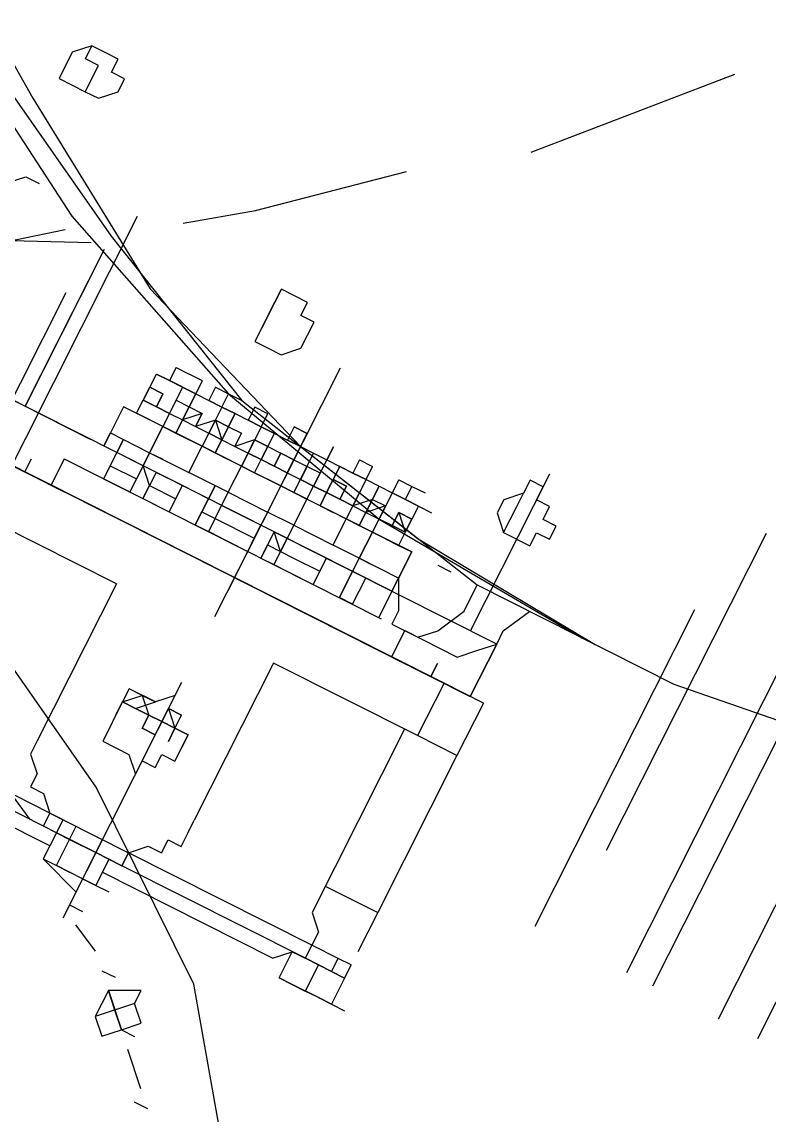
# Model space of a CAD drawing. Header units: metres. Extents: x 0 to 547597, y 0 to 1844684.
# Drawn here: x 543436.9393 to 543437.1499, y 1844542.6277 to 1844542.9358 of the extents above; entities that cross this region are included whole.
import ezdxf

# ---------------------------------------------------------------- set-up
doc = ezdxf.new("R2010")
doc.units = ezdxf.units.M
doc.linetypes.add('DASHED', pattern=[0.75, 0.5, -0.25])
doc.layers.add('5_Thep', color=4, linetype='Continuous')
doc.layers.add('TB220kVtuonglai', color=8, linetype='DASHED')

# ---------------------------------------------------------------- blocks, each defined once
blk = doc.blocks.new('MBA220-MB')
at = {"color": 1}
for points in [[(66.13, 702.6), (132.25, 706.73), (198.38, 727.4), (256.24, 752.2), (314.1, 781.13), (367.83, 818.32), (413.29, 867.92), (446.36, 917.51), (479.42, 971.24), (500.09, 1029.1), (512.49, 1091.1), (512.49, 1153.09), (504.22, 1215.09), (491.82, 1272.95), (462.89, 1334.94), (429.83, 1388.67), (388.5, 1434.13), (338.9, 1475.46), (285.17, 1512.66), (223.18, 1537.46)], [(591.01, 1219.22), (462.89, 1219.22)], [(591.01, 1206.82), (462.89, 1206.82)], [(591.01, 1186.16), (462.89, 1186.16)], [(591.01, 1177.89), (462.89, 1177.89)], [(1041.5, 1107.63), (987.77, 1136.56), (934.05, 1153.09), (872.05, 1161.36), (810.06, 1153.09), (752.2, 1136.56), (698.47, 1107.63), (648.87, 1070.43), (611.68, 1020.84), (582.75, 967.11), (566.21, 909.25), (557.95, 847.25)], [(462.89, 1157.23), (591.01, 1157.23)], [(591.01, 1148.96), (462.89, 1148.96)], [(66.13, 694.34), (132.25, 698.47), (194.25, 715), (256.24, 739.8), (309.97, 768.73), (363.7, 805.92), (405.03, 847.25), (442.23, 900.98), (471.16, 954.71), (495.95, 1008.44), (508.35, 1070.43), (512.49, 1128.29), (512.49, 1136.56)], [(66.13, 694.34), (132.25, 698.47), (194.25, 715), (256.24, 739.8), (309.97, 768.73), (363.7, 805.92), (405.03, 847.25), (442.23, 900.98), (471.16, 954.71), (495.95, 1008.44), (508.35, 1070.43), (512.49, 1128.29)], [(66.13, 686.07), (132.25, 694.34), (194.25, 706.73), (256.24, 731.53), (309.97, 760.46), (363.7, 797.66), (405.03, 843.12), (442.23, 892.72), (471.16, 942.31), (495.95, 1004.31), (508.35, 1058.03), (512.49, 1124.16), (512.49, 1128.29)], [(636.47, 1107.63), (636.47, 1111.76)], [(636.47, 1107.63), (636.47, 1111.76)], [(533.15, 1095.23), (529.02, 1099.36), (524.88, 1103.5), (520.75, 1103.5), (520.75, 1103.5), (512.49, 1107.63)], [(541.42, 1107.63), (557.95, 1107.63), (557.95, 1095.23)], [(541.42, 1107.63), (541.42, 1107.63), (541.42, 1107.63), (541.42, 1107.63)], [(541.42, 1107.63), (541.42, 1095.23)], [(557.95, 1107.63), (607.54, 1107.63)], [(607.54, 1091.1), (607.54, 1107.63), (619.94, 1107.63)], [(628.21, 1107.63), (624.08, 1107.63)], [(624.08, 1107.63), (628.21, 1107.63), (628.21, 1107.63), (628.21, 1107.63)], [(624.08, 1107.63), (624.08, 1103.5)], [(628.21, 1107.63), (628.21, 1107.63)], [(628.21, 1103.5), (628.21, 1107.63)], [(628.21, 1107.63), (628.21, 1107.63), (628.21, 1107.63), (628.21, 1107.63)], [(628.21, 1107.63), (628.21, 1099.36)], [(628.21, 1103.5), (628.21, 1107.63), (636.47, 1107.63), (636.47, 1103.5)], [(628.21, 1107.63), (628.21, 1107.63), (628.21, 1107.63)], [(636.47, 1103.5), (636.47, 1107.63), (636.47, 1103.5)], [(636.47, 1103.5), (636.47, 1107.63)], [(495.95, 1091.1), (495.95, 1099.36), (491.82, 1099.36), (491.82, 1103.5), (487.69, 1103.5), (487.69, 1099.36), (483.55, 1099.36), (483.55, 1095.23), (479.42, 1095.23), (479.42, 1091.1), (483.55, 1091.1), (483.55, 1091.1), (487.69, 1086.97), (491.82, 1086.97), (495.95, 1091.1), (495.95, 1091.1)], [(541.42, 1041.5), (541.42, 1103.5), (524.88, 1103.5), (524.88, 1041.5)], [(524.88, 1103.5), (524.88, 1103.5), (541.42, 1103.5), (541.42, 1103.5)], [(524.88, 1103.5), (524.88, 1103.5)], [(541.42, 983.64), (541.42, 1103.5)], [(628.21, 1103.5), (624.08, 1103.5), (624.08, 1095.23)], [(628.21, 1103.5), (624.08, 1103.5)], [(628.21, 1099.36), (628.21, 1103.5)], [(628.21, 1103.5), (628.21, 1095.23), (628.21, 1095.23), (628.21, 1095.23), (628.21, 1095.23)], [(628.21, 1103.5), (628.21, 1103.5)], [(628.21, 1103.5), (628.21, 1103.5)], [(636.47, 1103.5), (636.47, 1099.36)], [(636.47, 1103.5), (636.47, 1095.23)], [(628.21, 1099.36), (628.21, 1091.1)], [(628.21, 1095.23), (628.21, 1099.36), (636.47, 1099.36), (636.47, 1091.1), (628.21, 1091.1), (628.21, 1095.23)], [(636.47, 1095.23), (636.47, 1099.36)], [(524.88, 1095.23), (475.29, 1095.23)], [(533.15, 1078.7), (533.15, 1095.23)], [(541.42, 1095.23), (541.42, 1095.23), (541.42, 1091.1), (537.28, 1091.1), (541.42, 1091.1)], [(541.42, 1095.23), (557.95, 1095.23), (557.95, 1049.77), (607.54, 1049.77)], [(541.42, 1095.23), (541.42, 1041.5)], [(557.95, 1091.1), (615.81, 1091.1), (619.94, 1095.23), (624.08, 1095.23), (624.08, 1037.37)], [(628.21, 1095.23), (624.08, 1095.23), (624.08, 1037.37)], [(628.21, 1091.1), (628.21, 1095.23)], [(628.21, 1091.1), (628.21, 1095.23)], [(628.21, 1095.23), (628.21, 1037.37)], [(636.47, 1091.1), (636.47, 1095.23)], [(396.76, 1049.77), (351.3, 1091.1)], [(495.95, 1091.1), (491.82, 1091.1), (491.82, 1091.1), (487.69, 1091.1), (487.69, 1091.1), (483.55, 1091.1)], [(495.95, 1091.1), (491.82, 1091.1), (491.82, 1091.1), (487.69, 1091.1), (487.69, 1091.1), (483.55, 1091.1)], [(512.49, 1070.43), (516.62, 1070.43), (520.75, 1070.43), (529.02, 1074.57), (533.15, 1074.57), (533.15, 1082.83), (529.02, 1086.97), (520.75, 1091.1), (520.75, 1091.1), (512.49, 1091.1)], [(537.28, 1091.1), (541.42, 1091.1), (541.42, 962.98), (537.28, 962.98)], [(632.34, 1086.97), (628.21, 1091.1)], [(632.34, 1086.97), (632.34, 1033.24)], [(512.49, 1078.7), (512.49, 1082.83)], [(541.42, 1078.7), (533.15, 1078.7)], [(533.15, 971.24), (533.15, 1078.7)], [(686.07, 1070.43), (686.07, 1074.57)], [(500.09, 1066.3), (500.09, 1070.43)], [(512.49, 1066.3), (512.49, 1070.43)], [(512.49, 1066.3), (512.49, 1070.43)], [(520.75, 1070.43), (512.49, 1070.43), (512.49, 1058.03)], [(524.88, 1070.43), (520.75, 1070.43)], [(520.75, 1070.43), (520.75, 1058.03)], [(524.88, 1070.43), (520.75, 1070.43), (524.88, 1070.43), (520.75, 1070.43)], [(520.75, 1070.43), (524.88, 1070.43), (524.88, 1058.03)], [(524.88, 1070.43), (533.15, 1070.43)], [(524.88, 1070.43), (533.15, 1070.43)], [(524.88, 1070.43), (524.88, 983.64)], [(529.02, 1070.43), (529.02, 1070.43)], [(533.15, 1070.43), (533.15, 1070.43)], [(681.94, 1070.43), (673.67, 1062.17)], [(495.95, 1062.17), (495.95, 1066.3)], [(500.09, 1062.17), (500.09, 1066.3)], [(500.09, 1062.17), (500.09, 1066.3)], [(500.09, 1062.17), (500.09, 1066.3), (500.09, 1062.17), (500.09, 1066.3), (500.09, 1062.17), (500.09, 1066.3), (504.22, 1066.3), (504.22, 1062.17), (504.22, 1066.3), (504.22, 1062.17), (508.35, 1066.3)], [(500.09, 1062.17), (500.09, 1066.3), (500.09, 1062.17), (500.09, 1066.3), (500.09, 1062.17), (500.09, 1066.3), (500.09, 1062.17), (500.09, 1066.3), (500.09, 1062.17)], [(504.22, 1062.17), (508.35, 1062.17), (504.22, 1062.17), (508.35, 1062.17), (508.35, 1066.3), (508.35, 1062.17), (508.35, 1066.3), (508.35, 1062.17), (508.35, 1066.3), (512.49, 1066.3), (512.49, 1062.17), (512.49, 1066.3), (512.49, 1062.17), (512.49, 1066.3)], [(508.35, 1062.17), (508.35, 1066.3), (508.35, 1062.17), (508.35, 1066.3), (508.35, 1062.17), (508.35, 1066.3), (508.35, 1062.17), (508.35, 1066.3), (508.35, 1062.17), (504.22, 1062.17), (508.35, 1062.17), (504.22, 1062.17), (508.35, 1062.17), (504.22, 1062.17)], [(504.22, 1066.3), (508.35, 1066.3), (504.22, 1066.3), (508.35, 1066.3)], [(504.22, 1062.17), (504.22, 1066.3), (504.22, 1062.17), (504.22, 1066.3), (504.22, 1062.17), (504.22, 1066.3), (504.22, 1062.17), (508.35, 1062.17), (504.22, 1062.17), (508.35, 1062.17), (504.22, 1062.17), (508.35, 1062.17)], [(504.22, 1066.3), (508.35, 1066.3), (504.22, 1066.3), (508.35, 1066.3)], [(508.35, 1062.17), (508.35, 1066.3)], [(508.35, 1062.17), (508.35, 1066.3)], [(512.49, 1062.17), (512.49, 1066.3)], [(512.49, 1062.17), (512.49, 1066.3)], [(512.49, 1062.17), (512.49, 1066.3), (512.49, 1062.17), (512.49, 1066.3), (512.49, 1062.17), (512.49, 1066.3), (512.49, 1062.17)], [(512.49, 1066.3), (512.49, 1053.9)], [(512.49, 1066.3), (512.49, 1053.9)], [(512.49, 1066.3), (512.49, 1066.3), (512.49, 1066.3), (512.49, 1066.3), (512.49, 1066.3), (512.49, 1053.9), (512.49, 1053.9)], [(512.49, 1066.3), (512.49, 1053.9)], [(500.09, 1062.17), (495.95, 1062.17)], [(495.95, 1058.03), (495.95, 1062.17)], [(500.09, 1062.17), (500.09, 1062.17)], [(500.09, 1058.03), (500.09, 1062.17)], [(500.09, 1062.17), (500.09, 1058.03)], [(504.22, 1062.17), (508.35, 1062.17)], [(504.22, 1062.17), (508.35, 1062.17), (508.35, 1058.03), (504.22, 1058.03), (508.35, 1058.03), (504.22, 1058.03)], [(504.22, 1062.17), (508.35, 1062.17)], [(504.22, 1062.17), (508.35, 1062.17)], [(508.35, 1058.03), (508.35, 1062.17)], [(512.49, 1062.17), (512.49, 1062.17)], [(512.49, 1062.17), (512.49, 1058.03)], [(520.75, 1058.03), (520.75, 1062.17)], [(533.15, 1062.17), (524.88, 1062.17)], [(533.15, 1058.03), (533.15, 1062.17), (533.15, 1058.03), (533.15, 1062.17)], [(661.27, 1049.77), (669.54, 1058.03), (665.4, 1062.17), (661.27, 1058.03), (657.14, 1058.03), (661.27, 1049.77), (665.4, 1049.77), (669.54, 1049.77), (673.67, 1053.9), (669.54, 1058.03)], [(669.54, 1058.03), (669.54, 1062.17)], [(495.95, 1058.03), (500.09, 1058.03)], [(495.95, 1058.03), (495.95, 1058.03)], [(500.09, 1058.03), (500.09, 1058.03)], [(500.09, 1053.9), (500.09, 1058.03)], [(500.09, 1053.9), (500.09, 1058.03)], [(500.09, 1058.03), (500.09, 1058.03)], [(500.09, 1058.03), (500.09, 1058.03)], [(500.09, 1058.03), (508.35, 1058.03)], [(504.22, 1058.03), (508.35, 1058.03), (504.22, 1058.03), (508.35, 1053.9), (500.09, 1053.9), (500.09, 1058.03)], [(500.09, 1058.03), (500.09, 1058.03)], [(500.09, 1053.9), (500.09, 1058.03)], [(500.09, 1058.03), (500.09, 1058.03)], [(500.09, 1058.03), (500.09, 1058.03)], [(504.22, 1053.9), (504.22, 1058.03)], [(504.22, 1058.03), (508.35, 1058.03), (504.22, 1058.03)], [(504.22, 1058.03), (512.49, 1058.03), (512.49, 1053.9), (508.35, 1053.9), (508.35, 1058.03)], [(504.22, 1058.03), (508.35, 1058.03), (504.22, 1058.03)], [(508.35, 1058.03), (508.35, 1058.03), (504.22, 1058.03)], [(504.22, 1058.03), (508.35, 1058.03), (504.22, 1058.03), (508.35, 1058.03), (504.22, 1058.03)], [(504.22, 1058.03), (508.35, 1058.03)], [(504.22, 1058.03), (508.35, 1058.03), (504.22, 1058.03)], [(508.35, 1058.03), (508.35, 1058.03), (504.22, 1058.03)], [(504.22, 1053.9), (504.22, 1058.03)], [(504.22, 1058.03), (508.35, 1058.03), (504.22, 1058.03), (508.35, 1058.03), (504.22, 1058.03)], [(508.35, 1053.9), (508.35, 1058.03)], [(508.35, 1058.03), (508.35, 1058.03)], [(508.35, 1058.03), (508.35, 1058.03)], [(508.35, 1053.9), (508.35, 1058.03)], [(508.35, 1053.9), (508.35, 1058.03)], [(512.49, 1053.9), (512.49, 1058.03)], [(512.49, 1053.9), (512.49, 1058.03)], [(512.49, 1053.9), (512.49, 1058.03)], [(512.49, 1053.9), (512.49, 1058.03)], [(512.49, 1058.03), (512.49, 1058.03)], [(512.49, 1058.03), (520.75, 1058.03)], [(520.75, 1058.03), (512.49, 1058.03), (512.49, 1049.77)], [(512.49, 1053.9), (512.49, 1058.03)], [(512.49, 1053.9), (512.49, 1058.03)], [(524.88, 1058.03), (520.75, 1058.03)], [(524.88, 1058.03), (520.75, 1058.03)], [(520.75, 1058.03), (520.75, 1049.77)], [(524.88, 1058.03), (520.75, 1058.03), (524.88, 1058.03), (520.75, 1058.03), (524.88, 1058.03)], [(529.02, 1058.03), (524.88, 1058.03)], [(529.02, 1058.03), (524.88, 1058.03)], [(524.88, 1058.03), (533.15, 1058.03)], [(524.88, 1058.03), (524.88, 1049.77)], [(533.15, 1058.03), (529.02, 1058.03)], [(529.02, 1058.03), (529.02, 1058.03)], [(529.02, 1058.03), (529.02, 1058.03)], [(529.02, 1058.03), (533.15, 1058.03)], [(533.15, 1058.03), (533.15, 1058.03)], [(533.15, 1058.03), (533.15, 1058.03)], [(669.54, 1058.03), (665.4, 1053.9), (661.27, 1049.77)], [(661.27, 1058.03), (669.54, 1049.77)], [(500.09, 1049.77), (500.09, 1053.9)], [(500.09, 1049.77), (500.09, 1053.9)], [(500.09, 1053.9), (508.35, 1053.9)], [(500.09, 1049.77), (500.09, 1053.9)], [(504.22, 1053.9), (512.49, 1053.9), (512.49, 1049.77)], [(504.22, 1053.9), (508.35, 1053.9), (504.22, 1053.9), (508.35, 1053.9), (504.22, 1053.9), (508.35, 1053.9)], [(504.22, 1053.9), (508.35, 1049.77)], [(504.22, 1053.9), (508.35, 1053.9), (504.22, 1053.9), (508.35, 1053.9), (504.22, 1053.9), (508.35, 1053.9)], [(508.35, 1053.9), (504.22, 1053.9), (508.35, 1053.9), (504.22, 1053.9), (508.35, 1053.9)], [(504.22, 1053.9), (508.35, 1053.9), (504.22, 1053.9), (508.35, 1053.9), (504.22, 1053.9)], [(508.35, 1049.77), (508.35, 1053.9)], [(508.35, 1049.77), (508.35, 1053.9)], [(512.49, 1049.77), (512.49, 1053.9)], [(512.49, 1053.9), (512.49, 1053.9), (512.49, 1053.9), (512.49, 1053.9), (512.49, 1053.9), (512.49, 1041.5), (512.49, 1041.5), (512.49, 1041.5), (512.49, 1041.5)], [(512.49, 1053.9), (512.49, 1041.5)], [(512.49, 1053.9), (512.49, 1041.5)], [(512.49, 1053.9), (512.49, 1041.5)], [(500.09, 1049.77), (495.95, 1049.77)], [(495.95, 1049.77), (495.95, 1049.77)], [(495.95, 1045.64), (495.95, 1049.77)], [(495.95, 1049.77), (495.95, 1049.77)], [(500.09, 1049.77), (500.09, 1049.77)], [(500.09, 1045.64), (500.09, 1049.77)], [(500.09, 1045.64), (500.09, 1049.77), (508.35, 1049.77), (504.22, 1049.77)], [(500.09, 1045.64), (500.09, 1049.77)], [(500.09, 1049.77), (500.09, 1049.77)], [(500.09, 1049.77), (500.09, 1049.77)], [(500.09, 1045.64), (500.09, 1049.77)], [(500.09, 1049.77), (500.09, 1045.64)], [(500.09, 1049.77), (500.09, 1049.77)], [(504.22, 1045.64), (508.35, 1045.64), (508.35, 1049.77), (504.22, 1049.77), (512.49, 1049.77), (512.49, 1041.5), (512.49, 1045.64), (512.49, 1041.5), (512.49, 1045.64)], [(504.22, 1049.77), (508.35, 1049.77), (508.35, 1049.77), (504.22, 1049.77), (508.35, 1049.77)], [(504.22, 1049.77), (508.35, 1049.77), (504.22, 1049.77)], [(504.22, 1049.77), (508.35, 1049.77), (504.22, 1049.77), (508.35, 1049.77)], [(504.22, 1049.77), (508.35, 1049.77), (504.22, 1049.77)], [(508.35, 1049.77), (504.22, 1049.77), (508.35, 1049.77)], [(504.22, 1049.77), (504.22, 1049.77)], [(504.22, 1049.77), (508.35, 1049.77), (508.35, 1049.77), (504.22, 1049.77), (508.35, 1049.77)], [(504.22, 1049.77), (508.35, 1049.77), (504.22, 1049.77), (508.35, 1049.77)], [(508.35, 1045.64), (508.35, 1049.77)], [(508.35, 1049.77), (508.35, 1049.77)], [(508.35, 1049.77), (508.35, 1045.64)], [(508.35, 1045.64), (508.35, 1049.77)], [(512.49, 1049.77), (512.49, 1049.77)], [(520.75, 1037.37), (520.75, 1049.77), (512.49, 1049.77), (512.49, 1037.37), (520.75, 1037.37)], [(512.49, 1049.77), (512.49, 1049.77)], [(524.88, 1049.77), (524.88, 1037.37), (520.75, 1037.37), (524.88, 1037.37)], [(529.02, 1049.77), (524.88, 1049.77)], [(533.15, 1049.77), (524.88, 1049.77)], [(529.02, 1041.5), (529.02, 1049.77)], [(533.15, 1049.77), (533.15, 1049.77), (533.15, 1049.77), (529.02, 1049.77)], [(533.15, 1041.5), (533.15, 1049.77)], [(624.08, 1037.37), (624.08, 1037.37), (619.94, 1041.5), (619.94, 1045.64), (615.81, 1045.64), (615.81, 1049.77), (615.81, 1049.77), (611.68, 1049.77), (607.54, 1049.77)], [(657.14, 1045.64), (657.14, 1049.77)], [(495.95, 1045.64), (500.09, 1045.64)], [(500.09, 1045.64), (500.09, 1045.64)], [(504.22, 1041.5), (500.09, 1041.5), (500.09, 1045.64), (500.09, 1041.5), (500.09, 1045.64)], [(500.09, 1045.64), (500.09, 1041.5), (500.09, 1045.64), (500.09, 1041.5), (500.09, 1045.64), (500.09, 1041.5), (500.09, 1045.64)], [(500.09, 1041.5), (500.09, 1045.64)], [(500.09, 1041.5), (500.09, 1045.64)], [(500.09, 1041.5), (500.09, 1045.64)], [(504.22, 1045.64), (508.35, 1045.64)], [(504.22, 1045.64), (508.35, 1045.64), (504.22, 1045.64), (508.35, 1045.64), (504.22, 1045.64), (508.35, 1045.64), (504.22, 1045.64)], [(504.22, 1045.64), (508.35, 1045.64), (504.22, 1045.64), (508.35, 1045.64), (504.22, 1045.64), (504.22, 1041.5), (504.22, 1045.64), (504.22, 1041.5), (504.22, 1045.64)], [(504.22, 1045.64), (508.35, 1045.64)], [(504.22, 1045.64), (504.22, 1041.5), (504.22, 1045.64), (504.22, 1041.5), (504.22, 1045.64), (504.22, 1041.5), (504.22, 1045.64)], [(504.22, 1045.64), (508.35, 1045.64), (504.22, 1045.64), (508.35, 1045.64), (504.22, 1045.64), (508.35, 1045.64), (504.22, 1045.64)], [(504.22, 1041.5), (504.22, 1045.64)], [(512.49, 1041.5), (508.35, 1041.5), (508.35, 1045.64), (508.35, 1041.5), (508.35, 1045.64)], [(508.35, 1045.64), (508.35, 1041.5), (508.35, 1045.64), (508.35, 1041.5), (508.35, 1045.64), (508.35, 1041.5), (508.35, 1045.64)], [(508.35, 1045.64), (508.35, 1041.5)], [(508.35, 1041.5), (508.35, 1045.64)], [(508.35, 1041.5), (508.35, 1045.64)], [(512.49, 1041.5), (512.49, 1045.64)], [(512.49, 1041.5), (512.49, 1045.64)], [(512.49, 1041.5), (512.49, 1045.64)], [(512.49, 1045.64), (512.49, 1045.64)], [(512.49, 1045.64), (512.49, 1041.5), (512.49, 1045.64), (512.49, 1041.5), (512.49, 1045.64), (512.49, 1041.5), (512.49, 1045.64), (512.49, 1041.5), (512.49, 1045.64)], [(512.49, 1041.5), (512.49, 1045.64)], [(512.49, 1041.5), (512.49, 1045.64)], [(512.49, 1041.5), (512.49, 1045.64)], [(512.49, 1041.5), (512.49, 1045.64)], [(512.49, 1041.5), (512.49, 1045.64)], [(512.49, 1041.5), (512.49, 1045.64)], [(533.15, 1041.5), (533.15, 1045.64)], [(500.09, 1037.37), (500.09, 1041.5)], [(500.09, 1037.37), (500.09, 1041.5)], [(500.09, 1041.5), (508.35, 1041.5), (504.22, 1041.5)], [(500.09, 1037.37), (500.09, 1041.5)], [(504.22, 1041.5), (508.35, 1041.5), (504.22, 1041.5)], [(504.22, 1041.5), (508.35, 1041.5), (504.22, 1041.5)], [(504.22, 1041.5), (508.35, 1041.5), (504.22, 1041.5)], [(504.22, 1041.5), (508.35, 1041.5), (504.22, 1041.5), (508.35, 1041.5), (504.22, 1041.5), (508.35, 1041.5), (504.22, 1041.5)], [(504.22, 1041.5), (508.35, 1041.5), (504.22, 1041.5), (508.35, 1041.5), (504.22, 1041.5), (508.35, 1041.5), (504.22, 1041.5)], [(508.35, 1037.37), (508.35, 1041.5)], [(508.35, 1041.5), (512.49, 1041.5), (512.49, 1037.37)], [(508.35, 1041.5), (508.35, 1037.37)], [(508.35, 1037.37), (508.35, 1041.5)], [(512.49, 1041.5), (512.49, 1033.24)], [(512.49, 1041.5), (512.49, 1033.24), (512.49, 1033.24), (512.49, 1033.24)], [(512.49, 1041.5), (512.49, 1041.5), (512.49, 1033.24), (512.49, 1033.24)], [(512.49, 1041.5), (512.49, 1033.24)], [(529.02, 1037.37), (529.02, 1041.5)], [(529.02, 1037.37), (529.02, 1041.5)], [(533.15, 1037.37), (533.15, 1041.5)], [(653.01, 1041.5), (648.87, 1033.24)], [(500.09, 1037.37), (495.95, 1037.37)], [(495.95, 1037.37), (500.09, 1037.37)], [(495.95, 1037.37), (495.95, 1037.37)], [(495.95, 1037.37), (495.95, 1037.37)], [(500.09, 1037.37), (500.09, 1037.37)], [(500.09, 1033.24), (500.09, 1037.37)], [(500.09, 1037.37), (508.35, 1037.37), (504.22, 1037.37)], [(500.09, 1037.37), (500.09, 1037.37)], [(500.09, 1037.37), (500.09, 1037.37)], [(500.09, 1033.24), (500.09, 1037.37)], [(500.09, 1037.37), (500.09, 1037.37)], [(500.09, 1033.24), (500.09, 1037.37)], [(500.09, 1037.37), (500.09, 1037.37)], [(504.22, 1037.37), (508.35, 1037.37)], [(508.35, 1033.24), (508.35, 1037.37), (504.22, 1037.37), (508.35, 1037.37), (508.35, 1037.37), (504.22, 1037.37), (508.35, 1037.37)], [(504.22, 1037.37), (508.35, 1037.37), (504.22, 1037.37)], [(504.22, 1037.37), (508.35, 1037.37), (504.22, 1037.37), (508.35, 1037.37)], [(508.35, 1037.37), (504.22, 1037.37), (508.35, 1037.37), (504.22, 1037.37)], [(508.35, 1037.37), (508.35, 1037.37), (504.22, 1037.37), (508.35, 1037.37)], [(504.22, 1037.37), (508.35, 1037.37), (504.22, 1037.37)], [(504.22, 1033.24), (504.22, 1037.37)], [(512.49, 1037.37), (508.35, 1037.37), (508.35, 1037.37)], [(508.35, 1033.24), (508.35, 1037.37)], [(508.35, 1037.37), (508.35, 1033.24)], [(508.35, 1033.24), (508.35, 1037.37)], [(508.35, 1033.24), (508.35, 1037.37)], [(508.35, 1033.24), (508.35, 1037.37)], [(512.49, 1033.24), (512.49, 1037.37)], [(512.49, 1033.24), (512.49, 1037.37)], [(512.49, 1033.24), (512.49, 1037.37)], [(512.49, 1037.37), (512.49, 1037.37)], [(520.75, 1037.37), (512.49, 1037.37), (512.49, 1029.1)], [(512.49, 1037.37), (520.75, 1037.37)], [(512.49, 1037.37), (512.49, 1037.37)], [(512.49, 1037.37), (512.49, 1037.37)], [(512.49, 1033.24), (512.49, 1037.37)], [(512.49, 1033.24), (512.49, 1037.37)], [(512.49, 1033.24), (512.49, 1037.37)], [(512.49, 1033.24), (512.49, 1037.37)], [(520.75, 1037.37), (524.88, 1037.37)], [(524.88, 1037.37), (520.75, 1037.37)], [(524.88, 1037.37), (520.75, 1037.37), (524.88, 1037.37)], [(520.75, 1037.37), (520.75, 1029.1)], [(524.88, 1037.37), (520.75, 1037.37), (524.88, 1037.37), (520.75, 1037.37), (524.88, 1037.37), (524.88, 1029.1)], [(520.75, 1037.37), (520.75, 1037.37)], [(520.75, 1037.37), (520.75, 1037.37)], [(524.88, 1037.37), (520.75, 1037.37), (524.88, 1037.37)], [(529.02, 1037.37), (524.88, 1033.24)], [(524.88, 1037.37), (533.15, 1037.37)], [(524.88, 1037.37), (533.15, 1037.37)], [(529.02, 1037.37), (524.88, 1037.37), (533.15, 1037.37)], [(529.02, 1037.37), (529.02, 1037.37)], [(529.02, 1033.24), (529.02, 1037.37)], [(529.02, 1037.37), (529.02, 1037.37)], [(529.02, 1037.37), (533.15, 1037.37)], [(533.15, 1033.24), (533.15, 1037.37)], [(533.15, 1033.24), (533.15, 1037.37)], [(591.01, 1016.71), (595.14, 1016.71), (595.14, 1016.71), (599.28, 1016.71), (599.28, 1024.97), (603.41, 1029.1), (599.28, 1029.1), (599.28, 1033.24), (595.14, 1033.24), (595.14, 1037.37), (586.88, 1037.37), (586.88, 1033.24), (582.75, 1033.24), (582.75, 1029.1), (578.61, 1029.1), (582.75, 1024.97), (582.75, 1016.71), (586.88, 1016.71), (586.88, 1016.71), (591.01, 1016.71)], [(586.88, 1033.24), (586.88, 1037.37)], [(586.88, 1033.24), (586.88, 1037.37)], [(586.88, 1037.37), (586.88, 1033.24), (586.88, 1033.24)], [(586.88, 1033.24), (586.88, 1037.37)], [(586.88, 1037.37), (586.88, 1037.37)], [(586.88, 1033.24), (586.88, 1037.37)], [(586.88, 1033.24), (586.88, 1037.37)], [(591.01, 1037.37), (586.88, 1037.37), (591.01, 1037.37), (586.88, 1037.37)], [(591.01, 1037.37), (591.01, 1037.37)], [(591.01, 1037.37), (591.01, 1037.37)], [(624.08, 1037.37), (628.21, 1037.37), (628.21, 1037.37), (628.21, 1037.37)], [(628.21, 1037.37), (624.08, 1037.37), (624.08, 1037.37)], [(624.08, 1016.71), (624.08, 1037.37)], [(628.21, 1033.24), (628.21, 1037.37)], [(628.21, 1037.37), (628.21, 1029.1)], [(628.21, 1037.37), (628.21, 1037.37), (628.21, 1037.37), (628.21, 1037.37), (628.21, 1037.37), (628.21, 1037.37)], [(636.47, 1033.24), (636.47, 1037.37)], [(636.47, 1033.24), (636.47, 1037.37)], [(500.09, 1033.24), (500.09, 1033.24)], [(504.22, 1033.24), (508.35, 1033.24), (504.22, 1033.24), (508.35, 1033.24), (500.09, 1033.24)], [(500.09, 1029.1), (500.09, 1033.24)], [(500.09, 1029.1), (500.09, 1033.24)], [(500.09, 1029.1), (500.09, 1033.24)], [(512.49, 1033.24), (504.22, 1033.24)], [(508.35, 1033.24), (504.22, 1033.24)], [(508.35, 1033.24), (504.22, 1033.24), (508.35, 1033.24), (504.22, 1033.24), (508.35, 1033.24), (504.22, 1033.24), (508.35, 1033.24), (504.22, 1033.24), (508.35, 1033.24)], [(504.22, 1033.24), (508.35, 1033.24), (504.22, 1033.24), (508.35, 1033.24), (504.22, 1033.24), (508.35, 1033.24), (504.22, 1033.24), (508.35, 1033.24), (504.22, 1033.24)], [(504.22, 1029.1), (504.22, 1033.24)], [(508.35, 1029.1), (508.35, 1033.24)], [(512.49, 1029.1), (512.49, 1033.24)], [(512.49, 1033.24), (512.49, 1033.24)], [(512.49, 1029.1), (512.49, 1033.24)], [(524.88, 1033.24), (533.15, 1033.24)], [(533.15, 1033.24), (529.02, 1033.24)], [(582.75, 1029.1), (582.75, 1029.1), (582.75, 1029.1), (582.75, 1033.24)], [(582.75, 1029.1), (586.88, 1033.24), (586.88, 1029.1), (586.88, 1033.24)], [(586.88, 1029.1), (586.88, 1033.24), (586.88, 1029.1), (586.88, 1033.24)], [(586.88, 1029.1), (586.88, 1033.24), (586.88, 1029.1)], [(586.88, 1029.1), (586.88, 1033.24)], [(586.88, 1033.24), (586.88, 1029.1), (586.88, 1033.24), (586.88, 1029.1), (586.88, 1033.24)], [(586.88, 1033.24), (586.88, 1029.1), (586.88, 1033.24), (586.88, 1029.1)], [(586.88, 1033.24), (586.88, 1029.1), (586.88, 1033.24), (586.88, 1029.1)], [(586.88, 1033.24), (591.01, 1033.24)], [(586.88, 1029.1), (586.88, 1033.24)], [(586.88, 1029.1), (586.88, 1033.24)], [(586.88, 1029.1), (586.88, 1033.24)], [(586.88, 1029.1), (586.88, 1033.24), (586.88, 1029.1), (586.88, 1033.24)], [(586.88, 1029.1), (586.88, 1029.1), (586.88, 1033.24), (586.88, 1029.1), (586.88, 1033.24), (586.88, 1029.1)], [(586.88, 1029.1), (586.88, 1033.24)], [(586.88, 1029.1), (586.88, 1033.24)], [(586.88, 1029.1), (586.88, 1033.24)], [(586.88, 1029.1), (586.88, 1033.24), (586.88, 1029.1)], [(586.88, 1033.24), (586.88, 1029.1), (586.88, 1033.24)], [(586.88, 1033.24), (586.88, 1029.1), (586.88, 1033.24)], [(591.01, 1033.24), (586.88, 1033.24), (591.01, 1033.24)], [(628.21, 1033.24), (628.21, 1033.24)], [(628.21, 1033.24), (628.21, 1029.1)], [(628.21, 1029.1), (628.21, 1033.24), (636.47, 1033.24), (636.47, 1029.1)], [(628.21, 1029.1), (628.21, 1033.24)], [(636.47, 1029.1), (636.47, 1033.24)], [(636.47, 1029.1), (636.47, 1033.24)], [(644.74, 1029.1), (644.74, 1033.24)], [(475.29, 1029.1), (545.55, 1029.1)], [(500.09, 1029.1), (495.95, 1029.1)], [(495.95, 1024.97), (495.95, 1029.1)], [(495.95, 1029.1), (495.95, 1024.97)], [(500.09, 1029.1), (500.09, 1029.1)], [(500.09, 1024.97), (500.09, 1029.1)], [(500.09, 1024.97), (500.09, 1029.1), (500.09, 1024.97), (500.09, 1029.1), (500.09, 1024.97)], [(500.09, 1029.1), (504.22, 1029.1), (504.22, 1024.97), (504.22, 1029.1), (504.22, 1024.97), (508.35, 1024.97), (504.22, 1024.97)], [(500.09, 1024.97), (500.09, 1029.1), (500.09, 1024.97), (500.09, 1029.1), (500.09, 1024.97)], [(500.09, 1029.1), (500.09, 1029.1)], [(500.09, 1029.1), (500.09, 1029.1)], [(500.09, 1029.1), (500.09, 1029.1), (508.35, 1029.1), (504.22, 1029.1)], [(500.09, 1024.97), (500.09, 1029.1)], [(500.09, 1029.1), (500.09, 1029.1)], [(500.09, 1024.97), (500.09, 1029.1)], [(500.09, 1029.1), (500.09, 1024.97)], [(504.22, 1029.1), (508.35, 1029.1), (504.22, 1029.1), (508.35, 1029.1), (504.22, 1029.1), (504.22, 1024.97), (504.22, 1029.1), (504.22, 1024.97), (508.35, 1024.97), (504.22, 1024.97)], [(508.35, 1024.97), (508.35, 1029.1), (504.22, 1029.1), (508.35, 1029.1)], [(504.22, 1029.1), (508.35, 1029.1)], [(504.22, 1029.1), (508.35, 1029.1), (504.22, 1029.1), (508.35, 1029.1), (504.22, 1029.1), (508.35, 1029.1), (504.22, 1029.1), (508.35, 1029.1)], [(504.22, 1024.97), (508.35, 1024.97), (504.22, 1024.97), (508.35, 1024.97), (508.35, 1029.1), (508.35, 1024.97), (508.35, 1029.1), (508.35, 1024.97)], [(508.35, 1024.97), (508.35, 1029.1), (504.22, 1029.1), (508.35, 1029.1), (508.35, 1024.97), (508.35, 1029.1), (508.35, 1024.97)], [(504.22, 1029.1), (508.35, 1029.1), (508.35, 1029.1), (504.22, 1029.1), (512.49, 1029.1), (512.49, 1029.1)], [(504.22, 1029.1), (508.35, 1029.1)], [(504.22, 1029.1), (508.35, 1029.1), (504.22, 1029.1), (508.35, 1029.1), (504.22, 1029.1), (508.35, 1029.1), (504.22, 1029.1), (508.35, 1029.1)], [(508.35, 1024.97), (508.35, 1029.1)], [(508.35, 1024.97), (508.35, 1029.1)], [(508.35, 1029.1), (508.35, 1029.1)], [(508.35, 1029.1), (508.35, 1029.1)], [(508.35, 1024.97), (508.35, 1029.1)], [(508.35, 1029.1), (512.49, 1029.1), (512.49, 1024.97), (512.49, 1029.1), (512.49, 1020.84), (508.35, 1020.84), (508.35, 1024.97)], [(508.35, 1029.1), (508.35, 1029.1)], [(508.35, 1029.1), (508.35, 1029.1)], [(512.49, 1029.1), (512.49, 1029.1)], [(520.75, 1016.71), (512.49, 1016.71), (512.49, 1029.1), (520.75, 1029.1)], [(512.49, 1029.1), (512.49, 1024.97), (512.49, 1029.1), (512.49, 1024.97)], [(512.49, 1029.1), (512.49, 1029.1), (512.49, 1029.1), (512.49, 1020.84), (512.49, 1020.84), (512.49, 1020.84), (512.49, 1020.84), (512.49, 1020.84)], [(512.49, 1029.1), (512.49, 1020.84)], [(512.49, 1029.1), (512.49, 1020.84)], [(512.49, 1029.1), (512.49, 1020.84)], [(516.62, 1029.1), (553.82, 1029.1)], [(520.75, 1016.71), (520.75, 1029.1)], [(524.88, 1029.1), (524.88, 1016.71), (520.75, 1016.71), (524.88, 1016.71), (520.75, 1016.71), (524.88, 1016.71)], [(529.02, 1029.1), (524.88, 1029.1)], [(533.15, 1029.1), (524.88, 1029.1)], [(529.02, 1016.71), (529.02, 1029.1)], [(533.15, 1029.1), (529.02, 1029.1)], [(533.15, 1016.71), (533.15, 1029.1)], [(574.48, 1029.1), (648.87, 1029.1)], [(582.75, 1029.1), (582.75, 1029.1), (582.75, 1029.1), (582.75, 1029.1), (582.75, 1029.1)], [(582.75, 1029.1), (586.88, 1029.1), (582.75, 1029.1)], [(586.88, 1029.1), (586.88, 1029.1), (586.88, 1029.1), (586.88, 1029.1), (582.75, 1029.1)], [(591.01, 1029.1), (586.88, 1029.1)], [(586.88, 1029.1), (586.88, 1029.1)], [(586.88, 1029.1), (586.88, 1029.1)], [(586.88, 1029.1), (586.88, 1029.1)], [(586.88, 1029.1), (586.88, 1024.97)], [(586.88, 1029.1), (586.88, 1029.1)], [(586.88, 1024.97), (586.88, 1024.97), (586.88, 1020.84), (586.88, 1029.1)], [(586.88, 1029.1), (586.88, 1029.1)], [(586.88, 1029.1), (586.88, 1029.1), (586.88, 1029.1), (586.88, 1029.1)], [(586.88, 1029.1), (586.88, 1029.1), (586.88, 1029.1), (586.88, 1029.1), (586.88, 1029.1)], [(586.88, 1029.1), (586.88, 1029.1)], [(586.88, 1020.84), (586.88, 1024.97), (586.88, 1020.84), (586.88, 1024.97), (586.88, 1020.84), (586.88, 1029.1)], [(586.88, 1024.97), (586.88, 1029.1)], [(586.88, 1029.1), (586.88, 1029.1), (586.88, 1029.1), (586.88, 1029.1), (586.88, 1029.1)], [(586.88, 1029.1), (586.88, 1029.1)], [(586.88, 1029.1), (586.88, 1024.97)], [(586.88, 1029.1), (586.88, 1029.1), (586.88, 1029.1), (586.88, 1029.1), (586.88, 1029.1)], [(586.88, 1029.1), (586.88, 1029.1)], [(591.01, 1029.1), (586.88, 1029.1)], [(591.01, 1029.1), (586.88, 1029.1), (591.01, 1029.1), (586.88, 1029.1)], [(591.01, 1029.1), (591.01, 1024.97), (586.88, 1024.97)], [(591.01, 1024.97), (591.01, 1029.1)], [(591.01, 1029.1), (591.01, 1029.1)], [(591.01, 1024.97), (591.01, 1029.1)], [(591.01, 1029.1), (591.01, 1024.97)], [(619.94, 1029.1), (624.08, 1029.1)], [(628.21, 1029.1), (624.08, 1029.1)], [(628.21, 1029.1), (628.21, 1024.97), (628.21, 1024.97)], [(628.21, 1029.1), (628.21, 1029.1)], [(628.21, 1029.1), (628.21, 1016.71)], [(628.21, 1029.1), (628.21, 1029.1), (636.47, 1029.1), (636.47, 1029.1)], [(628.21, 1020.84), (628.21, 1029.1)], [(628.21, 1029.1), (628.21, 1029.1)], [(636.47, 1029.1), (636.47, 1020.84)], [(636.47, 1029.1), (636.47, 1020.84)], [(636.47, 1029.1), (636.47, 1029.1)], [(640.61, 1029.1), (636.47, 1016.71)], [(495.95, 1024.97), (500.09, 1024.97)], [(500.09, 1024.97), (500.09, 1024.97)], [(504.22, 1024.97), (508.35, 1024.97), (508.35, 1020.84), (504.22, 1020.84), (508.35, 1020.84), (500.09, 1020.84), (500.09, 1024.97)], [(500.09, 1020.84), (500.09, 1024.97)], [(504.22, 1020.84), (504.22, 1024.97)], [(504.22, 1024.97), (508.35, 1024.97)], [(504.22, 1024.97), (508.35, 1024.97), (504.22, 1024.97)], [(504.22, 1024.97), (508.35, 1024.97)], [(508.35, 1020.84), (508.35, 1024.97)], [(508.35, 1020.84), (508.35, 1024.97)], [(512.49, 1020.84), (512.49, 1024.97)], [(512.49, 1020.84), (512.49, 1024.97)], [(512.49, 1020.84), (512.49, 1024.97)], [(512.49, 1024.97), (512.49, 1024.97)], [(512.49, 1020.84), (512.49, 1024.97)], [(586.88, 1024.97), (586.88, 1020.84), (582.75, 1024.97), (582.75, 1020.84)], [(582.75, 1024.97), (582.75, 1020.84), (582.75, 1024.97)], [(582.75, 1024.97), (582.75, 1020.84), (582.75, 1024.97), (582.75, 1020.84)], [(582.75, 1020.84), (586.88, 1024.97), (586.88, 1020.84), (586.88, 1024.97), (586.88, 1020.84)], [(582.75, 1020.84), (582.75, 1024.97)], [(586.88, 1020.84), (586.88, 1024.97)], [(586.88, 1020.84), (586.88, 1024.97)], [(586.88, 1024.97), (591.01, 1024.97)], [(586.88, 1020.84), (586.88, 1024.97)], [(586.88, 1020.84), (586.88, 1024.97)], [(586.88, 1020.84), (586.88, 1024.97)], [(586.88, 1020.84), (586.88, 1024.97)], [(586.88, 1024.97), (586.88, 1020.84), (586.88, 1024.97), (586.88, 1020.84)], [(586.88, 1020.84), (586.88, 1024.97)], [(586.88, 1024.97), (586.88, 1020.84), (586.88, 1024.97), (586.88, 1020.84), (586.88, 1024.97)], [(586.88, 1020.84), (586.88, 1024.97)], [(586.88, 1020.84), (586.88, 1024.97)], [(586.88, 1020.84), (586.88, 1024.97)], [(586.88, 1020.84), (586.88, 1024.97)], [(586.88, 1020.84), (586.88, 1024.97)], [(586.88, 1020.84), (586.88, 1024.97)], [(591.01, 1024.97), (586.88, 1024.97), (591.01, 1024.97)], [(636.47, 1020.84), (636.47, 1024.97)], [(458.76, 971.24), (446.36, 987.77), (417.43, 1020.84)], [(500.09, 1016.71), (500.09, 1020.84)], [(500.09, 1016.71), (500.09, 1020.84)], [(500.09, 1016.71), (500.09, 1020.84), (500.09, 1016.71), (500.09, 1020.84), (500.09, 1016.71), (500.09, 1020.84), (500.09, 1016.71), (500.09, 1020.84), (500.09, 1016.71)], [(500.09, 1016.71), (500.09, 1020.84)], [(500.09, 1016.71), (500.09, 1020.84)], [(504.22, 1016.71), (504.22, 1020.84), (504.22, 1016.71), (504.22, 1020.84), (504.22, 1016.71), (504.22, 1020.84), (504.22, 1016.71), (508.35, 1016.71), (504.22, 1016.71), (508.35, 1016.71), (504.22, 1016.71), (508.35, 1016.71), (504.22, 1016.71), (508.35, 1016.71), (504.22, 1016.71)], [(504.22, 1016.71), (508.35, 1016.71), (504.22, 1016.71), (508.35, 1016.71), (508.35, 1020.84)], [(508.35, 1016.71), (508.35, 1020.84), (508.35, 1016.71), (508.35, 1020.84), (508.35, 1016.71), (508.35, 1020.84), (508.35, 1016.71), (504.22, 1016.71), (508.35, 1016.71), (504.22, 1016.71), (508.35, 1016.71), (504.22, 1016.71), (508.35, 1016.71), (504.22, 1016.71), (508.35, 1016.71)], [(504.22, 1020.84), (508.35, 1020.84), (504.22, 1020.84), (508.35, 1020.84), (504.22, 1020.84), (508.35, 1020.84), (504.22, 1020.84), (508.35, 1020.84)], [(508.35, 1020.84), (504.22, 1020.84), (508.35, 1020.84), (504.22, 1020.84), (508.35, 1020.84), (504.22, 1020.84), (508.35, 1020.84), (504.22, 1020.84)], [(508.35, 1016.71), (508.35, 1020.84)], [(508.35, 1016.71), (508.35, 1020.84)], [(508.35, 1016.71), (508.35, 1020.84)], [(512.49, 1016.71), (512.49, 1020.84)], [(512.49, 1016.71), (512.49, 1020.84)], [(512.49, 1016.71), (512.49, 1020.84), (512.49, 1016.71), (512.49, 1020.84), (512.49, 1016.71), (512.49, 1020.84), (512.49, 1016.71), (512.49, 1020.84), (512.49, 1016.71)], [(533.15, 1020.84), (533.15, 1016.71)], [(586.88, 1020.84), (586.88, 1016.71), (582.75, 1020.84), (582.75, 1016.71)], [(586.88, 1016.71), (586.88, 1020.84), (586.88, 1016.71), (586.88, 1020.84)], [(586.88, 1020.84), (586.88, 1016.71), (586.88, 1020.84), (586.88, 1016.71)], [(586.88, 1016.71), (586.88, 1020.84), (586.88, 1016.71), (586.88, 1020.84)], [(586.88, 1020.84), (586.88, 1016.71), (586.88, 1020.84)], [(586.88, 1016.71), (586.88, 1020.84)], [(586.88, 1016.71), (586.88, 1020.84)], [(586.88, 1016.71), (586.88, 1020.84)], [(586.88, 1016.71), (586.88, 1020.84)], [(586.88, 1020.84), (586.88, 1016.71), (586.88, 1020.84), (586.88, 1016.71)], [(586.88, 1020.84), (586.88, 1020.84), (586.88, 1016.71), (586.88, 1020.84)], [(586.88, 1016.71), (586.88, 1020.84)], [(586.88, 1016.71), (586.88, 1020.84)], [(586.88, 1016.71), (586.88, 1020.84)], [(586.88, 1016.71), (586.88, 1020.84)], [(586.88, 1016.71), (586.88, 1020.84)], [(586.88, 1016.71), (586.88, 1020.84)], [(586.88, 1016.71), (586.88, 1020.84)], [(586.88, 1016.71), (586.88, 1020.84)], [(586.88, 1016.71), (586.88, 1020.84)], [(586.88, 1016.71), (586.88, 1020.84)], [(628.21, 1020.84), (624.08, 1020.84)], [(628.21, 1016.71), (628.21, 1020.84)], [(636.47, 1016.71), (636.47, 1020.84), (628.21, 1020.84), (628.21, 1016.71), (636.47, 1016.71)], [(628.21, 1020.84), (628.21, 1020.84)], [(628.21, 1020.84), (628.21, 1016.71), (628.21, 1016.71), (628.21, 1016.71), (628.21, 1016.71)], [(636.47, 1016.71), (636.47, 1020.84)], [(636.47, 1016.71), (636.47, 1020.84)], [(479.42, 1008.44), (479.42, 1012.57), (475.29, 1016.71), (467.02, 1016.71), (467.02, 1012.57), (462.89, 1012.57), (462.89, 1004.31), (467.02, 1004.31), (475.29, 1004.31), (479.42, 1004.31), (479.42, 1008.44)], [(500.09, 1016.71), (495.95, 1016.71)], [(495.95, 1016.71), (495.95, 1012.57)], [(495.95, 1016.71), (495.95, 1016.71)], [(500.09, 1016.71), (500.09, 1016.71)], [(500.09, 1012.57), (500.09, 1016.71)], [(500.09, 1012.57), (500.09, 1016.71)], [(500.09, 1016.71), (508.35, 1016.71)], [(500.09, 1012.57), (500.09, 1016.71)], [(500.09, 1016.71), (508.35, 1016.71), (504.22, 1016.71)], [(500.09, 1012.57), (500.09, 1016.71)], [(500.09, 1016.71), (500.09, 1012.57)], [(504.22, 1016.71), (508.35, 1012.57)], [(504.22, 1016.71), (508.35, 1016.71), (508.35, 1016.71), (504.22, 1016.71), (508.35, 1016.71), (504.22, 1016.71)], [(508.35, 1012.57), (508.35, 1016.71), (504.22, 1016.71), (508.35, 1016.71)], [(508.35, 1012.57), (508.35, 1016.71), (504.22, 1016.71), (508.35, 1016.71)], [(512.49, 1016.71), (512.49, 1008.44), (504.22, 1008.44)], [(508.35, 1012.57), (508.35, 1016.71)], [(512.49, 1016.71), (512.49, 1016.71), (508.35, 1016.71), (508.35, 1016.71), (512.49, 1016.71)], [(508.35, 1012.57), (508.35, 1016.71)], [(512.49, 1016.71), (512.49, 1016.71)], [(520.75, 1016.71), (512.49, 1016.71)], [(512.49, 1016.71), (512.49, 1016.71)], [(520.75, 1016.71), (512.49, 1016.71), (512.49, 1004.31)], [(512.49, 1016.71), (512.49, 1008.44)], [(512.49, 1016.71), (512.49, 1008.44)], [(512.49, 1016.71), (512.49, 1016.71), (512.49, 1008.44), (512.49, 1008.44)], [(512.49, 1016.71), (512.49, 1008.44)], [(520.75, 1016.71), (524.88, 1016.71)], [(524.88, 1016.71), (520.75, 1016.71)], [(524.88, 1016.71), (520.75, 1016.71), (524.88, 1016.71)], [(520.75, 1016.71), (520.75, 1004.31)], [(524.88, 1016.71), (520.75, 1016.71), (524.88, 1016.71)], [(524.88, 1016.71), (533.15, 1016.71)], [(524.88, 1016.71), (533.15, 1016.71)], [(529.02, 1016.71), (524.88, 1016.71)], [(524.88, 1016.71), (533.15, 1016.71)], [(529.02, 1012.57), (529.02, 1016.71)], [(529.02, 1012.57), (529.02, 1016.71)], [(529.02, 1016.71), (533.15, 1016.71)], [(533.15, 1012.57), (533.15, 1016.71)], [(533.15, 1012.57), (533.15, 1016.71)], [(533.15, 1016.71), (533.15, 1016.71)], [(591.01, 1016.71), (586.88, 1016.71)], [(586.88, 1016.71), (586.88, 1016.71)], [(586.88, 1016.71), (586.88, 1016.71)], [(586.88, 1016.71), (586.88, 1016.71)], [(586.88, 1016.71), (591.01, 1016.71), (586.88, 1016.71)], [(591.01, 1016.71), (586.88, 1016.71), (591.01, 1016.71)], [(591.01, 1016.71), (591.01, 1016.71)], [(591.01, 1016.71), (591.01, 1016.71)], [(607.54, 1000.17), (611.68, 1000.17), (615.81, 1004.31), (615.81, 1004.31), (615.81, 1004.31), (619.94, 1004.31), (619.94, 1008.44), (624.08, 1012.57), (624.08, 1016.71)], [(628.21, 1016.71), (624.08, 1016.71)], [(624.08, 1016.71), (624.08, 1012.57)], [(628.21, 1016.71), (628.21, 1016.71)], [(628.21, 1016.71), (628.21, 1016.71), (628.21, 1016.71), (628.21, 1016.71), (628.21, 1016.71)], [(628.21, 1016.71), (628.21, 1012.57)], [(632.34, 1016.71), (632.34, 962.98)], [(632.34, 1016.71), (632.34, 1016.71)], [(495.95, 1012.57), (500.09, 1012.57)], [(500.09, 1012.57), (500.09, 1012.57)], [(508.35, 1008.44), (504.22, 1008.44), (508.35, 1008.44), (500.09, 1008.44), (500.09, 1012.57)], [(500.09, 1008.44), (500.09, 1012.57)], [(500.09, 1008.44), (500.09, 1012.57)], [(504.22, 1012.57), (508.35, 1012.57)], [(504.22, 1012.57), (508.35, 1012.57), (504.22, 1012.57)], [(504.22, 1008.44), (504.22, 1012.57)], [(504.22, 1012.57), (508.35, 1012.57), (504.22, 1012.57)], [(504.22, 1012.57), (508.35, 1012.57), (504.22, 1012.57)], [(508.35, 1008.44), (508.35, 1012.57), (504.22, 1012.57)], [(504.22, 1012.57), (508.35, 1012.57), (504.22, 1012.57)], [(508.35, 1008.44), (508.35, 1012.57)], [(508.35, 1008.44), (508.35, 1012.57)], [(508.35, 1008.44), (508.35, 1012.57)], [(512.49, 1008.44), (512.49, 1012.57)], [(512.49, 1008.44), (512.49, 1012.57)], [(512.49, 1008.44), (512.49, 1012.57)], [(512.49, 1012.57), (512.49, 1012.57)], [(512.49, 1008.44), (512.49, 1012.57)], [(512.49, 1008.44), (512.49, 1012.57)], [(512.49, 1008.44), (512.49, 1012.57)], [(524.88, 1012.57), (520.75, 1012.57), (524.88, 1012.57), (524.88, 1004.31)], [(529.02, 1012.57), (524.88, 1012.57)], [(524.88, 1012.57), (533.15, 1012.57)], [(533.15, 1012.57), (529.02, 1012.57)], [(628.21, 1012.57), (624.08, 1012.57)], [(624.08, 1012.57), (624.08, 954.71)], [(624.08, 1012.57), (624.08, 954.71)], [(628.21, 1012.57), (628.21, 954.71)], [(495.95, 1004.31), (495.95, 1008.44)], [(500.09, 1004.31), (500.09, 1008.44)], [(500.09, 1004.31), (500.09, 1008.44)], [(500.09, 1004.31), (500.09, 1008.44), (500.09, 1004.31), (500.09, 1008.44), (500.09, 1004.31), (500.09, 1008.44), (504.22, 1008.44), (504.22, 1004.31), (504.22, 1008.44), (504.22, 1004.31), (508.35, 1008.44)], [(500.09, 1004.31), (500.09, 1008.44), (500.09, 1004.31), (500.09, 1008.44), (500.09, 1004.31), (500.09, 1008.44), (500.09, 1004.31), (500.09, 1008.44), (500.09, 1004.31)], [(500.09, 1004.31), (500.09, 1008.44)], [(504.22, 1008.44), (508.35, 1008.44), (504.22, 1008.44), (508.35, 1008.44), (504.22, 1008.44), (508.35, 1008.44), (504.22, 1008.44)], [(508.35, 1008.44), (504.22, 1008.44), (508.35, 1008.44), (504.22, 1008.44), (508.35, 1008.44), (504.22, 1008.44), (508.35, 1008.44)], [(504.22, 1004.31), (508.35, 1004.31), (504.22, 1004.31), (508.35, 1004.31), (508.35, 1008.44), (508.35, 1004.31), (508.35, 1008.44), (508.35, 1004.31), (508.35, 1008.44), (512.49, 1008.44), (512.49, 1004.31), (512.49, 1008.44), (512.49, 1004.31), (512.49, 1008.44)], [(508.35, 1004.31), (508.35, 1008.44), (508.35, 1004.31), (508.35, 1008.44), (508.35, 1004.31), (508.35, 1008.44), (508.35, 1004.31), (508.35, 1008.44), (508.35, 1004.31), (504.22, 1004.31), (508.35, 1004.31), (504.22, 1004.31), (508.35, 1004.31), (504.22, 1004.31)], [(504.22, 1008.44), (508.35, 1008.44), (504.22, 1008.44), (508.35, 1008.44)], [(504.22, 1004.31), (504.22, 1008.44), (504.22, 1004.31), (504.22, 1008.44), (504.22, 1004.31), (504.22, 1008.44), (504.22, 1004.31), (508.35, 1004.31), (504.22, 1004.31), (508.35, 1004.31), (504.22, 1004.31), (508.35, 1004.31)], [(504.22, 1008.44), (508.35, 1008.44), (504.22, 1008.44), (508.35, 1008.44)], [(508.35, 1004.31), (508.35, 1008.44)], [(508.35, 1004.31), (508.35, 1008.44)], [(512.49, 1004.31), (512.49, 1008.44)], [(512.49, 1004.31), (512.49, 1008.44)], [(512.49, 1004.31), (512.49, 1008.44), (512.49, 1004.31), (512.49, 1008.44), (512.49, 1004.31), (512.49, 1008.44), (512.49, 1004.31)], [(512.49, 1008.44), (512.49, 1008.44), (512.49, 1008.44), (512.49, 1008.44)], [(512.49, 1008.44), (512.49, 996.04)], [(512.49, 1008.44), (512.49, 1004.31)], [(524.88, 946.45), (541.42, 946.45), (541.42, 1008.44)], [(524.88, 1008.44), (524.88, 946.45)], [(541.42, 1008.44), (541.42, 954.71), (541.42, 954.71)], [(628.21, 1008.44), (624.08, 1000.17)], [(475.29, 1004.31), (475.29, 1004.31), (467.02, 1004.31), (462.89, 1004.31)], [(475.29, 1004.31), (475.29, 1004.31), (467.02, 1004.31), (462.89, 1004.31)], [(500.09, 1004.31), (495.95, 1004.31)], [(495.95, 1000.17), (495.95, 1004.31)], [(495.95, 1004.31), (495.95, 1004.31)], [(495.95, 1000.17), (495.95, 1004.31)], [(500.09, 1004.31), (500.09, 1004.31)], [(500.09, 1000.17), (500.09, 1004.31)], [(500.09, 1000.17), (500.09, 1004.31)], [(500.09, 1004.31), (508.35, 1004.31)], [(500.09, 1000.17), (500.09, 1004.31)], [(500.09, 1004.31), (500.09, 1004.31)], [(500.09, 1000.17), (500.09, 1004.31)], [(500.09, 1000.17), (500.09, 1004.31)], [(500.09, 1004.31), (500.09, 1000.17)], [(504.22, 1004.31), (512.49, 1004.31), (512.49, 996.04), (508.35, 996.04), (508.35, 1000.17)], [(508.35, 1000.17), (508.35, 1004.31), (504.22, 1004.31)], [(504.22, 1004.31), (508.35, 1004.31)], [(504.22, 1004.31), (508.35, 1000.17)], [(504.22, 1004.31), (508.35, 1004.31), (508.35, 1004.31), (504.22, 1004.31), (508.35, 1004.31), (504.22, 1004.31)], [(508.35, 1000.17), (508.35, 1004.31), (504.22, 1004.31)], [(504.22, 1004.31), (508.35, 1004.31)], [(504.22, 1004.31), (508.35, 1004.31)], [(508.35, 1000.17), (508.35, 1004.31)], [(508.35, 1004.31), (508.35, 1004.31)], [(508.35, 1000.17), (508.35, 1004.31)], [(512.49, 1004.31), (512.49, 1004.31)], [(520.75, 991.91), (520.75, 1004.31), (512.49, 1004.31), (512.49, 991.91), (520.75, 991.91)], [(512.49, 1004.31), (512.49, 1004.31)], [(512.49, 1004.31), (512.49, 996.04)], [(512.49, 1004.31), (512.49, 996.04)], [(512.49, 1004.31), (512.49, 996.04), (512.49, 996.04), (512.49, 996.04), (512.49, 996.04)], [(529.02, 1004.31), (524.88, 1004.31)], [(533.15, 1004.31), (524.88, 1004.31)], [(524.88, 1004.31), (524.88, 996.04)], [(529.02, 996.04), (529.02, 1004.31)], [(533.15, 1004.31), (533.15, 1004.31), (533.15, 1004.31), (529.02, 1004.31)], [(533.15, 996.04), (533.15, 1004.31)], [(495.95, 1000.17), (500.09, 1000.17)], [(500.09, 1000.17), (500.09, 1000.17)], [(500.09, 996.04), (500.09, 1000.17)], [(500.09, 996.04), (500.09, 1000.17)], [(504.22, 1000.17), (508.35, 1000.17), (504.22, 1000.17), (508.35, 996.04), (500.09, 996.04), (500.09, 1000.17)], [(500.09, 996.04), (500.09, 1000.17)], [(504.22, 996.04), (504.22, 1000.17)], [(504.22, 1000.17), (508.35, 1000.17), (504.22, 1000.17)], [(504.22, 1000.17), (508.35, 1000.17), (504.22, 1000.17)], [(504.22, 1000.17), (508.35, 1000.17), (504.22, 1000.17), (508.35, 1000.17), (504.22, 1000.17)], [(504.22, 1000.17), (508.35, 1000.17), (504.22, 1000.17)], [(504.22, 996.04), (504.22, 1000.17)], [(504.22, 1000.17), (508.35, 1000.17), (504.22, 1000.17), (508.35, 1000.17), (504.22, 1000.17)], [(508.35, 996.04), (508.35, 1000.17)], [(508.35, 996.04), (508.35, 1000.17)], [(508.35, 996.04), (508.35, 1000.17)], [(512.49, 996.04), (512.49, 1000.17)], [(512.49, 996.04), (512.49, 1000.17)], [(512.49, 996.04), (512.49, 1000.17)], [(512.49, 996.04), (512.49, 1000.17)], [(512.49, 1000.17), (512.49, 1000.17)], [(512.49, 996.04), (512.49, 1000.17)], [(512.49, 996.04), (512.49, 1000.17)], [(512.49, 996.04), (512.49, 1000.17)], [(512.49, 996.04), (512.49, 1000.17)], [(533.15, 996.04), (533.15, 1000.17)], [(557.95, 1000.17), (607.54, 1000.17)], [(557.95, 1000.17), (557.95, 954.71)], [(500.09, 996.04), (495.95, 996.04)], [(495.95, 996.04), (495.95, 991.91)], [(500.09, 996.04), (500.09, 996.04)], [(500.09, 991.91), (500.09, 996.04)], [(500.09, 991.91), (500.09, 996.04)], [(500.09, 996.04), (500.09, 996.04)], [(500.09, 996.04), (500.09, 996.04)], [(500.09, 996.04), (508.35, 996.04)], [(500.09, 996.04), (500.09, 996.04)], [(500.09, 996.04), (500.09, 987.77)], [(504.22, 991.91), (508.35, 991.91), (508.35, 996.04), (504.22, 996.04), (508.35, 996.04)], [(504.22, 996.04), (508.35, 996.04), (504.22, 996.04)], [(504.22, 996.04), (512.49, 996.04), (512.49, 996.04)], [(504.22, 996.04), (508.35, 996.04), (504.22, 996.04), (508.35, 996.04)], [(504.22, 996.04), (508.35, 996.04), (504.22, 996.04), (508.35, 996.04), (504.22, 996.04), (508.35, 996.04)], [(504.22, 996.04), (508.35, 996.04), (504.22, 996.04)], [(504.22, 991.91), (504.22, 996.04)], [(504.22, 991.91), (508.35, 991.91), (508.35, 996.04), (504.22, 996.04), (508.35, 996.04)], [(504.22, 996.04), (508.35, 996.04)], [(504.22, 996.04), (508.35, 996.04), (504.22, 996.04), (508.35, 996.04)], [(504.22, 996.04), (508.35, 996.04), (504.22, 996.04), (508.35, 996.04), (504.22, 996.04), (508.35, 996.04)], [(508.35, 996.04), (504.22, 996.04), (508.35, 996.04), (504.22, 996.04), (508.35, 996.04)], [(504.22, 996.04), (508.35, 996.04), (504.22, 996.04), (508.35, 996.04), (504.22, 996.04)], [(508.35, 991.91), (508.35, 996.04)], [(508.35, 996.04), (508.35, 996.04)], [(508.35, 996.04), (508.35, 996.04)], [(512.49, 996.04), (512.49, 996.04)], [(512.49, 991.91), (512.49, 996.04)], [(512.49, 996.04), (512.49, 996.04)], [(512.49, 991.91), (512.49, 996.04)], [(512.49, 996.04), (512.49, 983.64)], [(512.49, 996.04), (512.49, 983.64)], [(512.49, 996.04), (512.49, 996.04), (512.49, 983.64), (512.49, 983.64), (512.49, 983.64), (512.49, 983.64)], [(512.49, 996.04), (512.49, 983.64)], [(520.75, 991.91), (520.75, 996.04)], [(524.88, 996.04), (533.15, 996.04)], [(524.88, 996.04), (529.02, 996.04), (524.88, 991.91)], [(533.15, 996.04), (529.02, 996.04), (533.15, 996.04)], [(533.15, 996.04), (533.15, 996.04)], [(495.95, 987.77), (495.95, 991.91)], [(500.09, 987.77), (500.09, 991.91)], [(500.09, 987.77), (500.09, 991.91), (508.35, 991.91), (504.22, 991.91)], [(500.09, 987.77), (500.09, 991.91)], [(500.09, 987.77), (500.09, 991.91)], [(500.09, 987.77), (500.09, 991.91)], [(504.22, 987.77), (508.35, 987.77), (508.35, 991.91), (504.22, 991.91), (512.49, 991.91), (512.49, 983.64), (512.49, 987.77), (512.49, 983.64), (512.49, 987.77)], [(508.35, 991.91), (504.22, 991.91), (508.35, 991.91)], [(508.35, 987.77), (508.35, 991.91)], [(508.35, 991.91), (508.35, 987.77)], [(508.35, 987.77), (508.35, 991.91)], [(520.75, 979.51), (520.75, 991.91), (512.49, 991.91), (512.49, 979.51), (520.75, 979.51)], [(520.75, 991.91), (524.88, 991.91)], [(524.88, 991.91), (520.75, 991.91), (524.88, 991.91), (520.75, 991.91), (524.88, 991.91)], [(520.75, 991.91), (524.88, 991.91), (524.88, 983.64), (520.75, 983.64), (524.88, 983.64)], [(524.88, 991.91), (533.15, 991.91)], [(529.02, 983.64), (529.02, 991.91)], [(533.15, 983.64), (533.15, 991.91)], [(495.95, 987.77), (500.09, 987.77)], [(500.09, 987.77), (500.09, 987.77)], [(504.22, 983.64), (500.09, 983.64), (500.09, 987.77), (500.09, 983.64), (500.09, 987.77)], [(500.09, 987.77), (500.09, 983.64), (500.09, 987.77), (500.09, 983.64), (500.09, 987.77), (500.09, 983.64), (500.09, 987.77)], [(500.09, 983.64), (500.09, 987.77)], [(504.22, 987.77), (508.35, 987.77)], [(504.22, 987.77), (508.35, 987.77), (504.22, 987.77), (508.35, 987.77), (504.22, 987.77), (508.35, 987.77), (504.22, 987.77)], [(504.22, 987.77), (508.35, 987.77), (504.22, 987.77), (508.35, 987.77), (504.22, 987.77), (504.22, 983.64), (504.22, 987.77), (504.22, 983.64), (504.22, 987.77)], [(504.22, 987.77), (508.35, 987.77)], [(504.22, 987.77), (504.22, 983.64), (504.22, 987.77), (504.22, 983.64), (504.22, 987.77), (504.22, 983.64), (504.22, 987.77)], [(504.22, 987.77), (508.35, 987.77), (504.22, 987.77), (508.35, 987.77), (504.22, 987.77), (508.35, 987.77), (504.22, 987.77)], [(512.49, 983.64), (508.35, 983.64), (508.35, 987.77), (508.35, 983.64), (508.35, 987.77)], [(508.35, 987.77), (508.35, 983.64), (508.35, 987.77), (508.35, 983.64), (508.35, 987.77), (508.35, 983.64), (508.35, 987.77)], [(508.35, 987.77), (508.35, 983.64)], [(508.35, 983.64), (508.35, 987.77)], [(512.49, 987.77), (512.49, 983.64)], [(512.49, 983.64), (512.49, 987.77)], [(512.49, 983.64), (512.49, 987.77)], [(512.49, 987.77), (512.49, 987.77)], [(512.49, 987.77), (512.49, 983.64), (512.49, 987.77), (512.49, 983.64), (512.49, 987.77), (512.49, 983.64), (512.49, 987.77), (512.49, 983.64), (512.49, 987.77)], [(533.15, 983.64), (533.15, 987.77)], [(504.22, 983.64), (508.35, 983.64), (504.22, 983.64)], [(504.22, 983.64), (508.35, 983.64), (504.22, 983.64)], [(524.88, 983.64), (533.15, 983.64)], [(524.88, 983.64), (533.15, 983.64)], [(529.02, 983.64), (524.88, 983.64), (533.15, 983.64)], [(529.02, 983.64), (529.02, 983.64)], [(529.02, 983.64), (533.15, 983.64)], [(533.15, 983.64), (533.15, 983.64)], [(520.75, 979.51), (524.88, 979.51)], [(524.88, 979.51), (520.75, 979.51), (524.88, 979.51)], [(524.88, 975.38), (524.88, 946.45)], [(541.42, 946.45), (541.42, 975.38)], [(533.15, 971.24), (541.42, 971.24)], [(462.89, 958.84), (591.01, 958.84)], [(524.88, 954.71), (475.29, 954.71)], [(479.42, 954.71), (524.88, 954.71)], [(541.42, 657.14), (541.42, 731.53), (533.15, 805.92), (508.35, 880.32), (475.29, 950.58)], [(591.01, 950.58), (462.89, 950.58)], [(504.22, 888.58), (491.82, 921.65), (475.29, 942.31)], [(438.09, 929.91), (438.09, 934.05), (438.09, 934.05), (433.96, 938.18), (429.83, 938.18), (429.83, 934.05), (425.69, 934.05), (425.69, 929.91), (425.69, 929.91), (425.69, 929.91), (425.69, 925.78), (429.83, 921.65), (438.09, 921.65), (438.09, 925.78), (438.09, 929.91)], [(438.09, 925.78), (438.09, 925.78), (438.09, 929.91), (429.83, 929.91), (429.83, 925.78), (425.69, 925.78)], [(438.09, 925.78), (438.09, 925.78), (438.09, 929.91), (429.83, 929.91), (429.83, 925.78), (425.69, 925.78)], [(458.76, 917.51), (462.89, 913.38), (467.02, 913.38), (471.16, 917.51), (471.16, 921.65), (467.02, 925.78), (467.02, 929.91)]]:
    blk.add_lwpolyline(points, dxfattribs=at)
blk = doc.blocks.new('mb moiTQK')
at = {"layer": 'TB220kVtuonglai', "ltscale": 3000, "xscale": 0.001, "yscale": 0.001, "zscale": 0.001}
blk.add_blockref('MBA220-MB', (-54.05166, -82.51016), dxfattribs=at)
blk = doc.blocks.new('ACAD-DinhViTuyenDz220kV')
blk.add_circle((543470.18793, 1844560.06958), 117.55145)
at = {"layer": '5_Thep', "rotation": 243.2403583287449}
blk.add_blockref('mb moiTQK', (543485.661, 1844458.313), dxfattribs=at)

msp = doc.modelspace()

# ---------------------------------------------------------------- block references
msp.add_blockref('ACAD-DinhViTuyenDz220kV', (0, 0))

doc.saveas('drawing.dxf')
